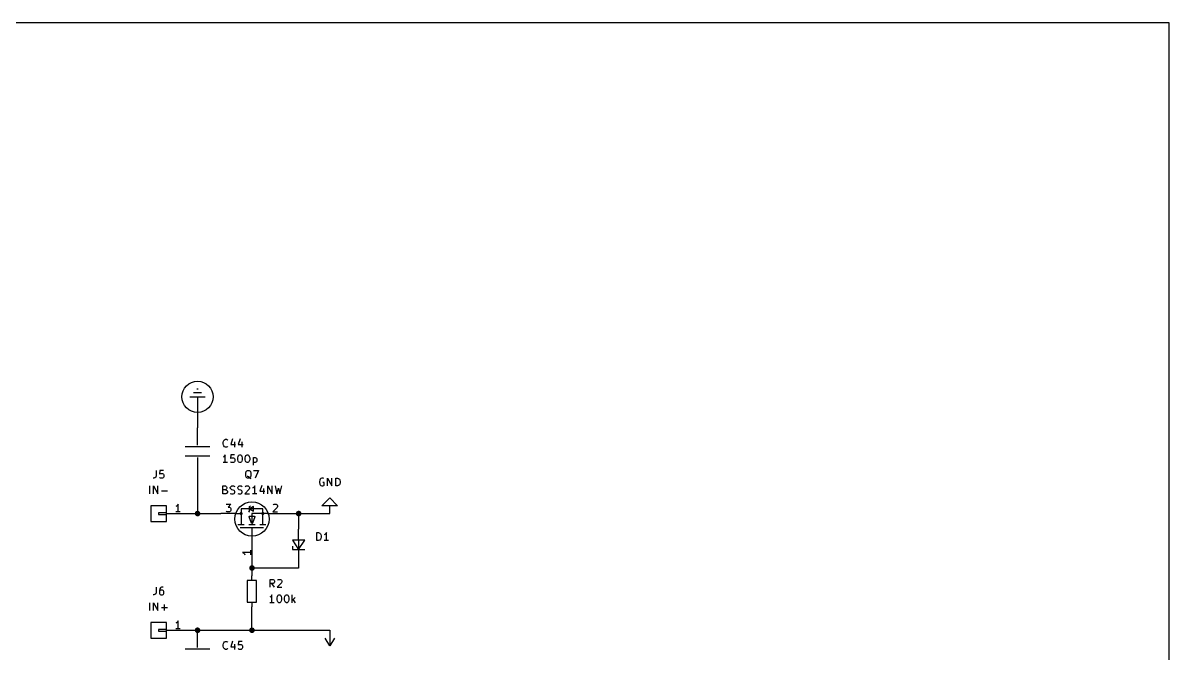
# Model space of a CAD drawing. Extents: x 0.3 to 11.5, y -8.2 to -0.2.
# Drawn here: x 4.13 to 11.5, y -4.25 to -0.2 of the extents above; entities that cross this region are included whole.
import ezdxf

# ---------------------------------------------------------------- set-up
doc = ezdxf.new("R2010")
doc.units = 0
doc.header["$MEASUREMENT"] = 0
doc.layers.add('BLACK', color=7, linetype='CONTINUOUS')

msp = doc.modelspace()

# ---------------------------------------------------------------- linework, layer by layer
at = {"layer": 'BLACK', "linetype": 'CONTINUOUS'}
for p, q in [((11.4961, -0.19685), (0.787402, -0.19685)), ((11.4961, -8.07115), (11.4961, -0.19685)), ((5.275, -2.575), (5.225, -2.575)), ((5.255, -2.55), (5.245, -2.55)), ((5.2, -2.6), (5.3, -2.6)), ((5.25, -2.6), (5.25, -2.75)), ((5.25, -2.75), (5.25, -2.8)), ((5.25, -2.91), (5.25, -2.8)), ((5.25, -2.91), (5.25, -2.8)), ((5.42343, -2.87519), (5.43057, -2.8728)), ((5.42343, -2.87519), (5.43057, -2.8728)), ((5.43057, -2.8728), (5.43533, -2.8728)), ((5.43057, -2.8728), (5.43533, -2.8728)), ((5.43533, -2.8728), (5.44247, -2.87519)), ((5.43533, -2.8728), (5.44247, -2.87519)), ((5.4758, -2.87043), (5.4639, -2.90614)), ((5.4758, -2.87043), (5.4639, -2.90614)), ((5.52342, -2.87043), (5.51152, -2.90614)), ((5.52342, -2.87043), (5.51152, -2.90614)), ((5.17, -2.92), (5.33, -2.92)), ((5.4139, -2.89423), (5.41628, -2.88471)), ((5.4139, -2.89423), (5.41628, -2.88471)), ((5.4139, -2.90137), (5.4139, -2.89423)), ((5.4139, -2.90137), (5.4139, -2.89423)), ((5.41628, -2.9109), (5.4139, -2.90137)), ((5.41628, -2.9109), (5.4139, -2.90137)), ((5.41628, -2.88471), (5.41866, -2.87995)), ((5.41628, -2.88471), (5.41866, -2.87995)), ((5.41866, -2.91566), (5.41628, -2.9109)), ((5.41866, -2.91566), (5.41628, -2.9109)), ((5.41866, -2.87995), (5.42343, -2.87519)), ((5.41866, -2.87995), (5.42343, -2.87519)), ((5.42343, -2.92043), (5.41866, -2.91566)), ((5.42343, -2.92043), (5.41866, -2.91566)), ((5.43057, -2.9228), (5.42343, -2.92043)), ((5.43057, -2.9228), (5.42343, -2.92043)), ((5.43533, -2.9228), (5.43057, -2.9228)), ((5.43533, -2.9228), (5.43057, -2.9228)), ((5.44247, -2.92043), (5.43533, -2.9228)), ((5.44247, -2.92043), (5.43533, -2.9228)), ((5.44247, -2.87519), (5.44485, -2.87757)), ((5.44247, -2.87519), (5.44485, -2.87757)), ((5.44485, -2.91804), (5.44247, -2.92043)), ((5.44485, -2.91804), (5.44247, -2.92043)), ((5.4639, -2.90614), (5.49485, -2.90614)), ((5.4639, -2.90614), (5.49485, -2.90614)), ((5.48771, -2.88947), (5.48771, -2.9228)), ((5.48771, -2.88947), (5.48771, -2.9228)), ((5.51152, -2.90614), (5.54247, -2.90614)), ((5.51152, -2.90614), (5.54247, -2.90614)), ((5.53533, -2.88947), (5.53533, -2.9228)), ((5.53533, -2.88947), (5.53533, -2.9228)), ((5.17, -2.98), (5.33, -2.98)), ((5.25, -2.99), (5.25, -3.1)), ((5.25, -2.99), (5.25, -3.1)), ((5.41866, -2.98471), (5.4139, -2.98709)), ((5.41866, -2.98471), (5.4139, -2.98709)), ((5.42343, -2.97995), (5.41866, -2.98471)), ((5.42343, -2.97995), (5.41866, -2.98471)), ((5.42819, -2.9728), (5.42343, -2.97995)), ((5.42819, -2.9728), (5.42343, -2.97995)), ((5.42819, -3.0228), (5.42819, -2.9728)), ((5.42819, -3.0228), (5.42819, -2.9728)), ((5.4639, -2.9728), (5.46152, -2.99661)), ((5.4639, -2.9728), (5.46152, -2.99661)), ((5.46152, -2.99661), (5.4639, -2.99423)), ((5.46152, -2.99661), (5.4639, -2.99423)), ((5.4639, -3.02043), (5.46152, -3.01804)), ((5.4639, -3.02043), (5.46152, -3.01804)), ((5.48771, -2.9728), (5.4639, -2.9728)), ((5.48771, -2.9728), (5.4639, -2.9728)), ((5.4639, -2.99423), (5.46866, -2.99185)), ((5.4639, -2.99423), (5.46866, -2.99185)), ((5.46866, -3.0228), (5.4639, -3.02043)), ((5.46866, -3.0228), (5.4639, -3.02043)), ((5.46866, -2.99185), (5.48057, -2.99185)), ((5.46866, -2.99185), (5.48057, -2.99185)), ((5.48057, -2.99185), (5.48533, -2.99423)), ((5.48057, -2.99185), (5.48533, -2.99423)), ((5.48533, -3.02043), (5.48057, -3.0228)), ((5.48533, -3.02043), (5.48057, -3.0228)), ((5.48533, -2.99423), (5.48771, -2.99661)), ((5.48533, -2.99423), (5.48771, -2.99661)), ((5.48771, -3.01804), (5.48533, -3.02043)), ((5.48771, -3.01804), (5.48533, -3.02043)), ((5.48771, -2.99661), (5.49009, -3.00137)), ((5.48771, -2.99661), (5.49009, -3.00137)), ((5.49009, -3.01328), (5.48771, -3.01804)), ((5.49009, -3.01328), (5.48771, -3.01804)), ((5.49009, -3.00137), (5.49009, -3.01328)), ((5.49009, -3.00137), (5.49009, -3.01328)), ((5.50914, -2.99185), (5.51152, -2.98233)), ((5.50914, -2.99185), (5.51152, -2.98233)), ((5.50914, -3.00376), (5.50914, -2.99185)), ((5.50914, -3.00376), (5.50914, -2.99185)), ((5.51152, -3.01328), (5.50914, -3.00376)), ((5.51152, -3.01328), (5.50914, -3.00376)), ((5.51152, -2.98233), (5.5139, -2.97757)), ((5.51152, -2.98233), (5.5139, -2.97757)), ((5.5139, -3.01804), (5.51152, -3.01328)), ((5.5139, -3.01804), (5.51152, -3.01328)), ((5.5139, -2.97757), (5.51628, -2.97519)), ((5.5139, -2.97757), (5.51628, -2.97519)), ((5.51628, -3.02043), (5.5139, -3.01804)), ((5.51628, -3.02043), (5.5139, -3.01804)), ((5.51628, -2.97519), (5.52104, -2.9728)), ((5.51628, -2.97519), (5.52104, -2.9728)), ((5.52104, -3.0228), (5.51628, -3.02043)), ((5.52104, -3.0228), (5.51628, -3.02043)), ((5.52104, -2.9728), (5.5258, -2.9728)), ((5.52104, -2.9728), (5.5258, -2.9728)), ((5.5258, -2.9728), (5.53056, -2.97519)), ((5.5258, -2.9728), (5.53056, -2.97519)), ((5.53056, -3.02043), (5.5258, -3.0228)), ((5.53056, -3.02043), (5.5258, -3.0228)), ((5.53056, -2.97519), (5.53294, -2.97757)), ((5.53056, -2.97519), (5.53294, -2.97757)), ((5.53294, -3.01804), (5.53056, -3.02043)), ((5.53294, -3.01804), (5.53056, -3.02043)), ((5.53294, -2.97757), (5.53533, -2.98233)), ((5.53294, -2.97757), (5.53533, -2.98233)), ((5.53533, -3.01328), (5.53294, -3.01804)), ((5.53533, -3.01328), (5.53294, -3.01804)), ((5.53533, -2.98233), (5.53771, -2.99185)), ((5.53533, -2.98233), (5.53771, -2.99185)), ((5.53771, -3.00376), (5.53533, -3.01328)), ((5.53771, -3.00376), (5.53533, -3.01328)), ((5.53771, -2.99185), (5.53771, -3.00376)), ((5.53771, -2.99185), (5.53771, -3.00376)), ((5.55676, -2.99185), (5.55913, -2.98233)), ((5.55676, -2.99185), (5.55913, -2.98233)), ((5.55676, -3.00376), (5.55676, -2.99185)), ((5.55676, -3.00376), (5.55676, -2.99185)), ((5.55913, -3.01328), (5.55676, -3.00376)), ((5.55913, -3.01328), (5.55676, -3.00376)), ((5.55913, -2.98233), (5.56152, -2.97757)), ((5.55913, -2.98233), (5.56152, -2.97757)), ((5.56152, -3.01804), (5.55913, -3.01328)), ((5.56152, -3.01804), (5.55913, -3.01328)), ((5.56152, -2.97757), (5.5639, -2.97519)), ((5.56152, -2.97757), (5.5639, -2.97519)), ((5.5639, -3.02043), (5.56152, -3.01804)), ((5.5639, -3.02043), (5.56152, -3.01804)), ((5.5639, -2.97519), (5.56866, -2.9728)), ((5.5639, -2.97519), (5.56866, -2.9728)), ((5.56866, -3.0228), (5.5639, -3.02043)), ((5.56866, -3.0228), (5.5639, -3.02043)), ((5.56866, -2.9728), (5.57342, -2.9728)), ((5.56866, -2.9728), (5.57342, -2.9728)), ((5.57342, -2.9728), (5.57818, -2.97519)), ((5.57342, -2.9728), (5.57818, -2.97519)), ((5.57818, -3.02043), (5.57342, -3.0228)), ((5.57818, -3.02043), (5.57342, -3.0228)), ((5.57818, -2.97519), (5.58056, -2.97757)), ((5.57818, -2.97519), (5.58056, -2.97757)), ((5.58056, -3.01804), (5.57818, -3.02043)), ((5.58056, -3.01804), (5.57818, -3.02043)), ((5.58056, -2.97757), (5.58294, -2.98233)), ((5.58056, -2.97757), (5.58294, -2.98233)), ((5.58294, -3.01328), (5.58056, -3.01804)), ((5.58294, -3.01328), (5.58056, -3.01804)), ((5.58294, -2.98233), (5.58533, -2.99185)), ((5.58294, -2.98233), (5.58533, -2.99185)), ((5.58533, -3.00376), (5.58294, -3.01328)), ((5.58533, -3.00376), (5.58294, -3.01328)), ((5.58533, -2.99185), (5.58533, -3.00376)), ((5.58533, -2.99185), (5.58533, -3.00376)), ((5.60675, -2.98947), (5.60675, -3.03947)), ((5.60675, -2.99185), (5.61152, -2.98947)), ((5.60675, -2.98947), (5.60675, -3.03947)), ((5.60675, -2.99185), (5.61152, -2.98947)), ((5.61152, -3.0228), (5.60675, -3.02043)), ((5.61152, -3.0228), (5.60675, -3.02043)), ((5.61152, -2.98947), (5.62104, -2.98947)), ((5.61152, -2.98947), (5.62104, -2.98947)), ((5.62104, -2.98947), (5.6258, -2.99185)), ((5.62104, -2.98947), (5.6258, -2.99185)), ((5.6258, -3.02043), (5.62104, -3.0228)), ((5.6258, -3.02043), (5.62104, -3.0228)), ((5.6258, -2.99185), (5.62818, -2.99423)), ((5.6258, -2.99185), (5.62818, -2.99423)), ((5.62818, -3.01804), (5.6258, -3.02043)), ((5.62818, -3.01804), (5.6258, -3.02043)), ((5.62818, -2.99423), (5.63056, -2.999)), ((5.62818, -2.99423), (5.63056, -2.999)), ((5.63056, -3.01328), (5.62818, -3.01804)), ((5.63056, -3.01328), (5.62818, -3.01804)), ((5.63056, -2.999), (5.63056, -3.01328)), ((5.63056, -2.999), (5.63056, -3.01328)), ((4.98333, -3.0728), (4.98333, -3.10852)), ((4.98333, -3.0728), (4.98333, -3.10852)), ((5.00714, -3.0728), (5.00476, -3.09661)), ((5.00714, -3.0728), (5.00476, -3.09661)), ((5.00476, -3.09661), (5.00714, -3.09423)), ((5.00476, -3.09661), (5.00714, -3.09423)), ((5.03095, -3.0728), (5.00714, -3.0728)), ((5.03095, -3.0728), (5.00714, -3.0728)), ((5.00714, -3.09423), (5.0119, -3.09185)), ((5.00714, -3.09423), (5.0119, -3.09185)), ((5.0119, -3.09185), (5.02381, -3.09185)), ((5.0119, -3.09185), (5.02381, -3.09185)), ((5.02381, -3.09185), (5.02857, -3.09423)), ((5.02381, -3.09185), (5.02857, -3.09423)), ((5.02857, -3.09423), (5.03095, -3.09661)), ((5.02857, -3.09423), (5.03095, -3.09661)), ((5.44247, -3.0228), (5.4139, -3.0228)), ((5.44247, -3.0228), (5.4139, -3.0228)), ((5.48057, -3.0228), (5.46866, -3.0228)), ((5.48057, -3.0228), (5.46866, -3.0228)), ((5.5258, -3.0228), (5.52104, -3.0228)), ((5.5258, -3.0228), (5.52104, -3.0228)), ((5.55952, -3.08947), (5.5619, -3.07995)), ((5.55952, -3.08947), (5.5619, -3.07995)), ((5.55952, -3.10614), (5.55952, -3.08947)), ((5.55952, -3.10614), (5.55952, -3.08947)), ((5.5619, -3.07995), (5.56667, -3.07519)), ((5.5619, -3.07995), (5.56667, -3.07519)), ((5.56667, -3.07519), (5.57143, -3.0728)), ((5.56667, -3.07519), (5.57143, -3.0728)), ((5.57342, -3.0228), (5.56866, -3.0228)), ((5.57342, -3.0228), (5.56866, -3.0228)), ((5.57143, -3.0728), (5.58095, -3.0728)), ((5.57143, -3.0728), (5.58095, -3.0728)), ((5.58095, -3.0728), (5.58571, -3.07519)), ((5.58095, -3.0728), (5.58571, -3.07519)), ((5.58571, -3.07519), (5.59047, -3.07995)), ((5.58571, -3.07519), (5.59047, -3.07995)), ((5.59047, -3.07995), (5.59285, -3.08947)), ((5.59047, -3.07995), (5.59285, -3.08947)), ((5.59285, -3.08947), (5.59285, -3.10614)), ((5.59285, -3.08947), (5.59285, -3.10614)), ((5.60952, -3.0728), (5.64285, -3.0728)), ((5.60952, -3.0728), (5.64285, -3.0728)), ((5.62104, -3.0228), (5.61152, -3.0228)), ((5.62104, -3.0228), (5.61152, -3.0228)), ((5.64285, -3.0728), (5.62143, -3.1228)), ((5.64285, -3.0728), (5.62143, -3.1228)), ((4.96904, -3.1228), (4.96428, -3.1228)), ((4.96904, -3.1228), (4.96428, -3.1228)), ((4.97619, -3.12043), (4.96904, -3.1228)), ((4.97619, -3.12043), (4.96904, -3.1228)), ((4.98095, -3.11566), (4.97619, -3.12043)), ((4.98095, -3.11566), (4.97619, -3.12043)), ((4.98333, -3.10852), (4.98095, -3.11566)), ((4.98333, -3.10852), (4.98095, -3.11566)), ((5.00714, -3.12043), (5.00476, -3.11804)), ((5.00714, -3.12043), (5.00476, -3.11804)), ((5.0119, -3.1228), (5.00714, -3.12043)), ((5.0119, -3.1228), (5.00714, -3.12043)), ((5.02381, -3.1228), (5.0119, -3.1228)), ((5.02381, -3.1228), (5.0119, -3.1228)), ((5.02857, -3.12043), (5.02381, -3.1228)), ((5.02857, -3.12043), (5.02381, -3.1228)), ((5.03095, -3.11804), (5.02857, -3.12043)), ((5.03095, -3.11804), (5.02857, -3.12043)), ((5.03095, -3.09661), (5.03333, -3.10137)), ((5.03095, -3.09661), (5.03333, -3.10137)), ((5.03333, -3.11328), (5.03095, -3.11804)), ((5.03333, -3.11328), (5.03095, -3.11804)), ((5.03333, -3.10137), (5.03333, -3.11328)), ((5.03333, -3.10137), (5.03333, -3.11328)), ((5.25, -3.1), (5.25, -3.35)), ((5.5619, -3.11566), (5.55952, -3.10614)), ((5.5619, -3.11566), (5.55952, -3.10614)), ((5.56667, -3.12043), (5.5619, -3.11566)), ((5.56667, -3.12043), (5.5619, -3.11566)), ((5.57143, -3.1228), (5.56667, -3.12043)), ((5.57143, -3.1228), (5.56667, -3.12043)), ((5.57381, -3.1109), (5.56905, -3.1109)), ((5.57381, -3.1109), (5.56905, -3.1109)), ((5.58095, -3.1228), (5.57143, -3.1228)), ((5.58095, -3.1228), (5.57143, -3.1228)), ((5.57857, -3.11328), (5.57381, -3.1109)), ((5.57857, -3.11328), (5.57381, -3.1109)), ((5.58571, -3.12043), (5.57857, -3.11328)), ((5.58571, -3.12043), (5.57857, -3.11328)), ((5.58571, -3.12043), (5.58095, -3.1228)), ((5.58571, -3.12043), (5.58095, -3.1228)), ((5.59047, -3.11566), (5.58571, -3.12043)), ((5.59047, -3.11566), (5.58571, -3.12043)), ((5.59047, -3.12519), (5.58571, -3.12043)), ((5.59047, -3.12519), (5.58571, -3.12043)), ((5.59285, -3.10614), (5.59047, -3.11566)), ((5.59285, -3.10614), (5.59047, -3.11566)), ((5.59524, -3.12757), (5.59047, -3.12519)), ((5.59524, -3.12757), (5.59047, -3.12519)), ((6.03571, -3.13471), (6.03333, -3.14423)), ((6.03333, -3.14423), (6.03333, -3.15137)), ((6.03333, -3.15137), (6.03571, -3.1609)), ((6.03809, -3.12995), (6.03571, -3.13471)), ((6.03571, -3.1609), (6.03809, -3.16566)), ((6.04285, -3.12519), (6.03809, -3.12995)), ((6.03809, -3.16566), (6.04285, -3.17043)), ((6.05, -3.1228), (6.04285, -3.12519)), ((6.05714, -3.1228), (6.05, -3.1228)), ((6.06428, -3.15137), (6.05476, -3.15137)), ((6.0619, -3.12519), (6.05714, -3.1228)), ((6.0619, -3.17043), (6.06428, -3.16804)), ((6.06428, -3.16804), (6.06428, -3.15137)), ((6.08571, -3.1728), (6.08571, -3.1228)), ((6.08571, -3.1228), (6.11428, -3.1728)), ((6.11428, -3.1728), (6.11428, -3.1228)), ((6.13809, -3.1728), (6.13809, -3.1228)), ((6.13809, -3.1228), (6.15, -3.1228)), ((6.15, -3.1228), (6.15714, -3.12519)), ((6.15714, -3.12519), (6.1619, -3.12995)), ((6.1619, -3.16566), (6.15714, -3.17043)), ((6.1619, -3.12995), (6.16428, -3.13471)), ((6.16428, -3.1609), (6.1619, -3.16566)), ((6.16428, -3.13471), (6.16666, -3.14423)), ((6.16666, -3.15137), (6.16428, -3.1609)), ((6.16666, -3.14423), (6.16666, -3.15137)), ((4.94285, -3.2228), (4.94285, -3.1728)), ((4.94285, -3.2228), (4.94285, -3.1728)), ((4.96666, -3.2228), (4.96666, -3.1728)), ((4.96666, -3.1728), (4.99523, -3.2228)), ((4.96666, -3.2228), (4.96666, -3.1728)), ((4.96666, -3.1728), (4.99523, -3.2228)), ((4.99523, -3.2228), (4.99523, -3.1728)), ((4.99523, -3.2228), (4.99523, -3.1728)), ((5.01904, -3.20376), (5.05714, -3.20376)), ((5.01904, -3.20376), (5.05714, -3.20376)), ((5.41309, -3.2228), (5.41309, -3.1728)), ((5.41309, -3.1728), (5.42976, -3.1728)), ((5.41309, -3.2228), (5.41309, -3.1728)), ((5.41309, -3.1728), (5.42976, -3.1728)), ((5.42976, -3.19661), (5.41309, -3.19661)), ((5.42976, -3.19661), (5.41309, -3.19661)), ((5.43214, -3.2228), (5.41309, -3.2228)), ((5.43214, -3.2228), (5.41309, -3.2228)), ((5.42976, -3.1728), (5.43452, -3.17519)), ((5.42976, -3.1728), (5.43452, -3.17519)), ((5.43452, -3.19423), (5.42976, -3.19661)), ((5.43452, -3.19423), (5.42976, -3.19661)), ((5.42976, -3.19661), (5.43691, -3.199)), ((5.42976, -3.19661), (5.43691, -3.199)), ((5.43691, -3.22043), (5.43214, -3.2228)), ((5.43691, -3.22043), (5.43214, -3.2228)), ((5.43452, -3.17519), (5.43691, -3.17757)), ((5.43452, -3.17519), (5.43691, -3.17757)), ((5.43691, -3.19185), (5.43452, -3.19423)), ((5.43691, -3.19185), (5.43452, -3.19423)), ((5.43691, -3.17757), (5.43929, -3.18233)), ((5.43691, -3.17757), (5.43929, -3.18233)), ((5.43929, -3.18709), (5.43691, -3.19185)), ((5.43929, -3.18709), (5.43691, -3.19185)), ((5.43691, -3.199), (5.43929, -3.20137)), ((5.43691, -3.199), (5.43929, -3.20137)), ((5.43929, -3.21804), (5.43691, -3.22043)), ((5.43929, -3.21804), (5.43691, -3.22043)), ((5.43929, -3.18233), (5.43929, -3.18709)), ((5.43929, -3.18233), (5.43929, -3.18709)), ((5.43929, -3.20137), (5.44167, -3.20614)), ((5.43929, -3.20137), (5.44167, -3.20614)), ((5.44167, -3.21328), (5.43929, -3.21804)), ((5.44167, -3.21328), (5.43929, -3.21804)), ((5.44167, -3.20614), (5.44167, -3.21328)), ((5.44167, -3.20614), (5.44167, -3.21328)), ((5.46072, -3.18233), (5.46309, -3.17757)), ((5.46072, -3.18233), (5.46309, -3.17757)), ((5.46072, -3.18709), (5.46072, -3.18233)), ((5.46072, -3.18709), (5.46072, -3.18233)), ((5.46309, -3.19185), (5.46072, -3.18709)), ((5.46309, -3.19185), (5.46072, -3.18709)), ((5.46072, -3.22043), (5.46786, -3.2228)), ((5.46072, -3.22043), (5.46786, -3.2228)), ((5.46309, -3.17757), (5.46548, -3.17519)), ((5.46309, -3.17757), (5.46548, -3.17519)), ((5.46548, -3.19423), (5.46309, -3.19185)), ((5.46548, -3.19423), (5.46309, -3.19185)), ((5.46548, -3.17519), (5.47024, -3.1728)), ((5.46548, -3.17519), (5.47024, -3.1728)), ((5.47024, -3.19661), (5.46548, -3.19423)), ((5.47024, -3.19661), (5.46548, -3.19423)), ((5.46786, -3.2228), (5.47976, -3.2228)), ((5.46786, -3.2228), (5.47976, -3.2228)), ((5.47024, -3.1728), (5.48214, -3.1728)), ((5.47024, -3.1728), (5.48214, -3.1728)), ((5.47976, -3.199), (5.47024, -3.19661)), ((5.47976, -3.199), (5.47024, -3.19661)), ((5.48452, -3.20137), (5.47976, -3.199)), ((5.48452, -3.20137), (5.47976, -3.199)), ((5.47976, -3.2228), (5.48452, -3.22043)), ((5.47976, -3.2228), (5.48452, -3.22043)), ((5.48214, -3.1728), (5.48929, -3.17519)), ((5.48214, -3.1728), (5.48929, -3.17519)), ((5.48691, -3.20376), (5.48452, -3.20137)), ((5.48691, -3.20376), (5.48452, -3.20137)), ((5.48452, -3.22043), (5.48691, -3.21804)), ((5.48452, -3.22043), (5.48691, -3.21804)), ((5.48929, -3.20852), (5.48691, -3.20376)), ((5.48929, -3.20852), (5.48691, -3.20376)), ((5.48691, -3.21804), (5.48929, -3.21328)), ((5.48691, -3.21804), (5.48929, -3.21328)), ((5.48929, -3.21328), (5.48929, -3.20852)), ((5.48929, -3.21328), (5.48929, -3.20852)), ((5.50833, -3.18233), (5.51071, -3.17757)), ((5.50833, -3.18233), (5.51071, -3.17757)), ((5.50833, -3.18709), (5.50833, -3.18233)), ((5.50833, -3.18709), (5.50833, -3.18233)), ((5.51071, -3.19185), (5.50833, -3.18709)), ((5.51071, -3.19185), (5.50833, -3.18709)), ((5.50833, -3.22043), (5.51548, -3.2228)), ((5.50833, -3.22043), (5.51548, -3.2228)), ((5.51071, -3.17757), (5.51309, -3.17519)), ((5.51071, -3.17757), (5.51309, -3.17519)), ((5.51309, -3.19423), (5.51071, -3.19185)), ((5.51309, -3.19423), (5.51071, -3.19185)), ((5.51309, -3.17519), (5.51786, -3.1728)), ((5.51309, -3.17519), (5.51786, -3.1728)), ((5.51786, -3.19661), (5.51309, -3.19423)), ((5.51786, -3.19661), (5.51309, -3.19423)), ((5.51548, -3.2228), (5.52738, -3.2228)), ((5.51548, -3.2228), (5.52738, -3.2228)), ((5.51786, -3.1728), (5.52976, -3.1728)), ((5.51786, -3.1728), (5.52976, -3.1728)), ((5.52738, -3.199), (5.51786, -3.19661)), ((5.52738, -3.199), (5.51786, -3.19661)), ((5.53214, -3.20137), (5.52738, -3.199)), ((5.53214, -3.20137), (5.52738, -3.199)), ((5.52738, -3.2228), (5.53214, -3.22043)), ((5.52738, -3.2228), (5.53214, -3.22043)), ((5.52976, -3.1728), (5.53691, -3.17519)), ((5.52976, -3.1728), (5.53691, -3.17519)), ((5.53452, -3.20376), (5.53214, -3.20137)), ((5.53452, -3.20376), (5.53214, -3.20137)), ((5.53214, -3.22043), (5.53452, -3.21804)), ((5.53214, -3.22043), (5.53452, -3.21804)), ((5.53691, -3.20852), (5.53452, -3.20376)), ((5.53691, -3.20852), (5.53452, -3.20376)), ((5.53452, -3.21804), (5.53691, -3.21328)), ((5.53452, -3.21804), (5.53691, -3.21328)), ((5.53691, -3.21328), (5.53691, -3.20852)), ((5.53691, -3.21328), (5.53691, -3.20852)), ((5.58214, -3.19423), (5.55357, -3.2228)), ((5.58214, -3.19423), (5.55357, -3.2228)), ((5.55357, -3.2228), (5.58452, -3.2228)), ((5.55357, -3.2228), (5.58452, -3.2228)), ((5.55595, -3.17757), (5.55833, -3.17519)), ((5.55595, -3.17757), (5.55833, -3.17519)), ((5.55833, -3.17519), (5.56309, -3.1728)), ((5.55833, -3.17519), (5.56309, -3.1728)), ((5.56309, -3.1728), (5.575, -3.1728)), ((5.56309, -3.1728), (5.575, -3.1728)), ((5.575, -3.1728), (5.57976, -3.17519)), ((5.575, -3.1728), (5.57976, -3.17519)), ((5.57976, -3.17519), (5.58214, -3.17757)), ((5.57976, -3.17519), (5.58214, -3.17757)), ((5.58214, -3.17757), (5.58452, -3.18233)), ((5.58214, -3.17757), (5.58452, -3.18233)), ((5.58452, -3.18709), (5.58214, -3.19423)), ((5.58452, -3.18709), (5.58214, -3.19423)), ((5.58452, -3.18233), (5.58452, -3.18709)), ((5.58452, -3.18233), (5.58452, -3.18709)), ((5.60833, -3.18471), (5.60357, -3.18709)), ((5.60833, -3.18471), (5.60357, -3.18709)), ((5.63214, -3.2228), (5.60357, -3.2228)), ((5.63214, -3.2228), (5.60357, -3.2228)), ((5.61309, -3.17995), (5.60833, -3.18471)), ((5.61309, -3.17995), (5.60833, -3.18471)), ((5.61785, -3.1728), (5.61309, -3.17995)), ((5.61785, -3.1728), (5.61309, -3.17995)), ((5.61785, -3.2228), (5.61785, -3.1728)), ((5.61785, -3.2228), (5.61785, -3.1728)), ((5.66309, -3.17043), (5.65119, -3.20614)), ((5.66309, -3.17043), (5.65119, -3.20614)), ((5.65119, -3.20614), (5.68214, -3.20614)), ((5.65119, -3.20614), (5.68214, -3.20614)), ((5.675, -3.18947), (5.675, -3.2228)), ((5.675, -3.18947), (5.675, -3.2228)), ((5.70119, -3.2228), (5.70119, -3.1728)), ((5.70119, -3.1728), (5.72976, -3.2228)), ((5.70119, -3.2228), (5.70119, -3.1728)), ((5.70119, -3.1728), (5.72976, -3.2228)), ((5.72976, -3.2228), (5.72976, -3.1728)), ((5.72976, -3.2228), (5.72976, -3.1728)), ((5.74881, -3.1728), (5.76071, -3.2228)), ((5.74881, -3.1728), (5.76071, -3.2228)), ((5.76071, -3.2228), (5.77024, -3.18709)), ((5.76071, -3.2228), (5.77024, -3.18709)), ((5.77024, -3.18709), (5.77976, -3.2228)), ((5.77024, -3.18709), (5.77976, -3.2228)), ((5.77976, -3.2228), (5.79167, -3.1728)), ((5.77976, -3.2228), (5.79167, -3.1728)), ((6.04285, -3.17043), (6.05, -3.1728)), ((6.05, -3.1728), (6.05476, -3.1728)), ((6.05476, -3.1728), (6.0619, -3.17043)), ((6.15, -3.1728), (6.13809, -3.1728)), ((6.15714, -3.17043), (6.15, -3.1728)), ((5.05, -3.3), (4.95, -3.3)), ((4.95, -3.3), (4.95, -3.4)), ((5.05, -3.4), (5.05, -3.3)), ((5.11548, -3.30178), (5.11072, -3.30417)), ((5.11548, -3.30178), (5.11072, -3.30417)), ((5.12024, -3.29702), (5.11548, -3.30178)), ((5.12024, -3.29702), (5.11548, -3.30178)), ((5.125, -3.28988), (5.12024, -3.29702)), ((5.125, -3.28988), (5.12024, -3.29702)), ((5.125, -3.33988), (5.125, -3.28988)), ((5.125, -3.33988), (5.125, -3.28988)), ((5.43333, -3.28988), (5.46429, -3.28988)), ((5.43333, -3.28988), (5.46429, -3.28988)), ((5.46429, -3.28988), (5.44762, -3.30893)), ((5.46429, -3.28988), (5.44762, -3.30893)), ((5.44762, -3.30893), (5.45476, -3.30893)), ((5.44762, -3.30893), (5.45476, -3.30893)), ((5.45476, -3.30893), (5.45952, -3.31131)), ((5.45476, -3.30893), (5.45952, -3.31131)), ((5.45952, -3.31131), (5.46191, -3.31369)), ((5.45952, -3.31131), (5.46191, -3.31369)), ((5.46191, -3.31369), (5.46429, -3.31845)), ((5.46191, -3.31369), (5.46429, -3.31845)), ((5.585, -3.305), (5.59, -3.3)), ((5.585, -3.335), (5.585, -3.305)), ((5.61, -3.305), (5.585, -3.32)), ((5.61, -3.335), (5.61, -3.305)), ((5.76191, -3.31131), (5.73333, -3.33988)), ((5.76191, -3.31131), (5.73333, -3.33988)), ((5.73572, -3.29464), (5.73809, -3.29226)), ((5.73572, -3.29464), (5.73809, -3.29226)), ((5.73809, -3.29226), (5.74286, -3.28988)), ((5.73809, -3.29226), (5.74286, -3.28988)), ((5.74286, -3.28988), (5.75476, -3.28988)), ((5.74286, -3.28988), (5.75476, -3.28988)), ((5.75476, -3.28988), (5.75952, -3.29226)), ((5.75476, -3.28988), (5.75952, -3.29226)), ((5.75952, -3.29226), (5.76191, -3.29464)), ((5.75952, -3.29226), (5.76191, -3.29464)), ((5.76191, -3.29464), (5.76429, -3.2994)), ((5.76191, -3.29464), (5.76429, -3.2994)), ((5.76429, -3.30417), (5.76191, -3.31131)), ((5.76429, -3.30417), (5.76191, -3.31131)), ((5.76429, -3.2994), (5.76429, -3.30417)), ((5.76429, -3.2994), (5.76429, -3.30417)), ((6.05, -3.3), (6.1, -3.25)), ((6.1, -3.3), (6.05, -3.3)), ((6.1, -3.25), (6.15, -3.3)), ((6.1, -3.35), (6.1, -3.3)), ((6.15, -3.3), (6.1, -3.3)), ((5.05, -3.345), (5, -3.345)), ((5, -3.345), (5, -3.355)), ((5, -3.355), (5.05, -3.355)), ((5.05, -3.355), (5.05, -3.345)), ((5.05, -3.35), (5.2, -3.35)), ((5.05, -3.35), (5.2, -3.35)), ((5.13929, -3.33988), (5.11072, -3.33988)), ((5.13929, -3.33988), (5.11072, -3.33988)), ((5.2, -3.35), (5.25, -3.35)), ((5.25, -3.35), (5.4, -3.35)), ((5.5, -3.35), (5.4, -3.35)), ((5.5, -3.35), (5.4, -3.35)), ((5.43572, -3.3375), (5.43333, -3.33512)), ((5.43572, -3.3375), (5.43333, -3.33512)), ((5.44048, -3.33988), (5.43572, -3.3375)), ((5.44048, -3.33988), (5.43572, -3.3375)), ((5.45476, -3.33988), (5.44048, -3.33988)), ((5.45476, -3.33988), (5.44048, -3.33988)), ((5.45952, -3.3375), (5.45476, -3.33988)), ((5.45952, -3.3375), (5.45476, -3.33988)), ((5.46191, -3.33512), (5.45952, -3.3375)), ((5.46191, -3.33512), (5.45952, -3.3375)), ((5.46429, -3.33035), (5.46191, -3.33512)), ((5.46429, -3.33035), (5.46191, -3.33512)), ((5.46429, -3.31845), (5.46429, -3.33035)), ((5.46429, -3.31845), (5.46429, -3.33035)), ((5.5, -3.35), (5.53, -3.35)), ((5.67, -3.32), (5.53, -3.32)), ((5.53, -3.32), (5.53, -3.42)), ((5.58, -3.34), (5.585, -3.335)), ((5.582, -3.37003), (5.58209, -3.36976)), ((5.58219, -3.37106), (5.582, -3.37003)), ((5.58205, -3.36948), (5.58243, -3.36881)), ((5.58209, -3.36976), (5.58205, -3.36948)), ((5.59717, -3.41099), (5.58219, -3.37106)), ((5.58243, -3.36881), (5.58269, -3.36809)), ((5.58269, -3.36809), (5.58293, -3.36795)), ((5.58293, -3.36795), (5.58307, -3.3677)), ((5.58307, -3.3677), (5.5838, -3.36744)), ((5.5838, -3.36744), (5.58445, -3.36705)), ((5.58445, -3.36705), (5.58473, -3.36709)), ((5.58473, -3.36709), (5.585, -3.367)), ((5.585, -3.32), (5.61, -3.335)), ((5.585, -3.367), (5.615, -3.367)), ((5.7, -3.35), (5.6, -3.35)), ((5.6, -3.35), (5.6, -3.42)), ((5.61781, -3.37105), (5.60281, -3.41106)), ((5.615, -3.367), (5.61603, -3.36718)), ((5.61603, -3.36718), (5.61624, -3.36736)), ((5.61624, -3.36736), (5.61652, -3.36742)), ((5.61652, -3.36742), (5.61701, -3.368)), ((5.61701, -3.368), (5.6176, -3.3685)), ((5.6176, -3.3685), (5.61765, -3.36878)), ((5.61765, -3.36878), (5.61783, -3.369)), ((5.61795, -3.37052), (5.61781, -3.37076)), ((5.61781, -3.37076), (5.61781, -3.37105)), ((5.61783, -3.369), (5.61782, -3.36978)), ((5.61782, -3.36978), (5.61795, -3.37052)), ((5.67, -3.42), (5.67, -3.32)), ((5.7, -3.35), (5.8, -3.35)), ((5.7, -3.35), (5.8, -3.35)), ((5.73333, -3.33988), (5.76429, -3.33988)), ((5.73333, -3.33988), (5.76429, -3.33988)), ((5.8, -3.35), (5.9, -3.35)), ((5.9, -3.35), (5.9, -3.45)), ((5.9, -3.35), (6.1, -3.35)), ((4.95, -3.4), (5.05, -3.4)), ((5.51, -3.42), (5.55, -3.42)), ((5.525, -3.44), (5.675, -3.44)), ((5.58, -3.42), (5.62, -3.42)), ((5.59717, -3.411), (5.59717, -3.41099)), ((5.59719, -3.41106), (5.59717, -3.411)), ((5.59717, -3.411), (5.59717, -3.411)), ((5.59787, -3.41185), (5.59719, -3.41106)), ((5.59848, -3.41258), (5.59787, -3.41185)), ((5.5985, -3.41259), (5.59848, -3.41258)), ((5.59852, -3.41261), (5.5985, -3.41259)), ((5.59953, -3.41278), (5.59852, -3.41261)), ((5.60049, -3.41296), (5.59953, -3.41278)), ((5.6, -3.44), (5.6, -3.55)), ((5.60052, -3.41294), (5.60049, -3.41296)), ((5.60055, -3.41295), (5.60052, -3.41294)), ((5.60137, -3.41246), (5.60055, -3.41295)), ((5.60228, -3.41195), (5.60137, -3.41246)), ((5.6023, -3.41191), (5.60228, -3.41195)), ((5.60232, -3.41191), (5.6023, -3.41191)), ((5.60233, -3.41185), (5.60232, -3.41191)), ((5.60281, -3.41106), (5.60233, -3.41185)), ((5.65, -3.42), (5.69, -3.42)), ((5.9, -3.52), (5.9, -3.45)), ((5.86, -3.52), (5.9, -3.58)), ((5.94, -3.52), (5.86, -3.52)), ((5.9, -3.52), (5.9, -3.58)), ((5.9, -3.58), (5.94, -3.52)), ((6.01628, -3.5228), (6.01628, -3.4728)), ((6.01628, -3.4728), (6.02819, -3.4728)), ((6.02819, -3.5228), (6.01628, -3.5228)), ((6.02819, -3.4728), (6.03533, -3.47519)), ((6.03533, -3.52043), (6.02819, -3.5228)), ((6.03533, -3.47519), (6.04009, -3.47995)), ((6.04009, -3.51566), (6.03533, -3.52043)), ((6.04009, -3.47995), (6.04247, -3.48471)), ((6.04247, -3.5109), (6.04009, -3.51566)), ((6.04247, -3.48471), (6.04485, -3.49423)), ((6.04485, -3.50137), (6.04247, -3.5109)), ((6.04485, -3.49423), (6.04485, -3.50137)), ((6.06866, -3.48471), (6.0639, -3.48709)), ((6.09247, -3.5228), (6.0639, -3.5228)), ((6.07343, -3.47995), (6.06866, -3.48471)), ((6.07819, -3.4728), (6.07343, -3.47995)), ((6.07819, -3.5228), (6.07819, -3.4728)), ((5.58988, -3.6), (5.53988, -3.6)), ((5.53988, -3.6), (5.54702, -3.60476)), ((5.58988, -3.6), (5.53988, -3.6)), ((5.53988, -3.6), (5.54702, -3.60476)), ((5.54702, -3.60476), (5.55178, -3.60952)), ((5.54702, -3.60476), (5.55178, -3.60952)), ((5.55178, -3.60952), (5.55417, -3.61428)), ((5.55178, -3.60952), (5.55417, -3.61428)), ((5.58988, -3.58571), (5.58988, -3.61428)), ((5.58988, -3.58571), (5.58988, -3.61428)), ((5.6, -3.55), (5.6, -3.65)), ((5.6, -3.55), (5.6, -3.65)), ((5.86, -3.56), (5.86, -3.58)), ((5.86, -3.58), (5.94, -3.58)), ((5.9, -3.58), (5.9, -3.65)), ((5.6, -3.65), (5.6, -3.7)), ((5.9, -3.65), (5.9, -3.7)), ((5.6, -3.7), (5.6, -3.75)), ((5.9, -3.7), (5.6, -3.7)), ((5.6, -3.78), (5.6, -3.75)), ((4.98333, -3.8228), (4.98333, -3.85852)), ((4.98333, -3.8228), (4.98333, -3.85852)), ((5.0119, -3.82757), (5.00714, -3.83471)), ((5.0119, -3.82757), (5.00714, -3.83471)), ((5.01428, -3.82519), (5.0119, -3.82757)), ((5.01428, -3.82519), (5.0119, -3.82757)), ((5.01904, -3.8228), (5.01428, -3.82519)), ((5.01904, -3.8228), (5.01428, -3.82519)), ((5.02857, -3.8228), (5.01904, -3.8228)), ((5.02857, -3.8228), (5.01904, -3.8228)), ((5.57, -3.78), (5.57, -3.92)), ((5.63, -3.78), (5.57, -3.78)), ((5.63, -3.92), (5.63, -3.78)), ((5.71628, -3.8228), (5.71628, -3.7728)), ((5.71628, -3.7728), (5.73533, -3.7728)), ((5.73533, -3.799), (5.71628, -3.799)), ((5.74485, -3.8228), (5.72819, -3.799)), ((5.73533, -3.7728), (5.74009, -3.77519)), ((5.74009, -3.79661), (5.73533, -3.799)), ((5.74009, -3.77519), (5.74247, -3.77757)), ((5.74247, -3.79423), (5.74009, -3.79661)), ((5.74247, -3.77757), (5.74485, -3.78233)), ((5.74485, -3.78947), (5.74247, -3.79423)), ((5.74485, -3.78233), (5.74485, -3.78947)), ((5.79009, -3.79423), (5.76152, -3.8228)), ((5.76152, -3.8228), (5.79247, -3.8228)), ((5.7639, -3.77757), (5.76628, -3.77519)), ((5.76628, -3.77519), (5.77104, -3.7728)), ((5.77104, -3.7728), (5.78295, -3.7728)), ((5.78295, -3.7728), (5.78771, -3.77519)), ((5.78771, -3.77519), (5.79009, -3.77757)), ((5.79009, -3.77757), (5.79247, -3.78233)), ((5.79247, -3.78709), (5.79009, -3.79423)), ((5.79247, -3.78233), (5.79247, -3.78709)), ((4.96904, -3.8728), (4.96428, -3.8728)), ((4.96904, -3.8728), (4.96428, -3.8728)), ((4.97619, -3.87043), (4.96904, -3.8728)), ((4.97619, -3.87043), (4.96904, -3.8728)), ((4.98095, -3.86566), (4.97619, -3.87043)), ((4.98095, -3.86566), (4.97619, -3.87043)), ((4.98333, -3.85852), (4.98095, -3.86566)), ((4.98333, -3.85852), (4.98095, -3.86566)), ((5.00714, -3.83471), (5.00476, -3.84423)), ((5.00714, -3.83471), (5.00476, -3.84423)), ((5.00476, -3.84423), (5.00476, -3.86328)), ((5.00476, -3.84423), (5.00476, -3.86328)), ((5.00714, -3.84661), (5.00476, -3.85137)), ((5.00714, -3.84661), (5.00476, -3.85137)), ((5.00476, -3.86328), (5.00714, -3.86804)), ((5.00476, -3.86328), (5.00714, -3.86804)), ((5.00952, -3.84423), (5.00714, -3.84661)), ((5.00952, -3.84423), (5.00714, -3.84661)), ((5.00714, -3.86804), (5.00952, -3.87043)), ((5.00714, -3.86804), (5.00952, -3.87043)), ((5.01428, -3.84185), (5.00952, -3.84423)), ((5.01428, -3.84185), (5.00952, -3.84423)), ((5.00952, -3.87043), (5.01428, -3.8728)), ((5.00952, -3.87043), (5.01428, -3.8728)), ((5.02381, -3.84185), (5.01428, -3.84185)), ((5.02381, -3.84185), (5.01428, -3.84185)), ((5.01428, -3.8728), (5.02381, -3.8728)), ((5.01428, -3.8728), (5.02381, -3.8728)), ((5.02857, -3.84423), (5.02381, -3.84185)), ((5.02857, -3.84423), (5.02381, -3.84185)), ((5.02381, -3.8728), (5.02857, -3.87043)), ((5.02381, -3.8728), (5.02857, -3.87043)), ((5.03095, -3.84661), (5.02857, -3.84423)), ((5.03095, -3.84661), (5.02857, -3.84423)), ((5.02857, -3.87043), (5.03095, -3.86804)), ((5.02857, -3.87043), (5.03095, -3.86804)), ((5.03333, -3.85137), (5.03095, -3.84661)), ((5.03333, -3.85137), (5.03095, -3.84661)), ((5.03095, -3.86804), (5.03333, -3.86328)), ((5.03095, -3.86804), (5.03333, -3.86328)), ((5.03333, -3.86328), (5.03333, -3.85137)), ((5.03333, -3.86328), (5.03333, -3.85137)), ((5.71866, -3.88471), (5.7139, -3.88709)), ((5.72343, -3.87995), (5.71866, -3.88471)), ((5.72819, -3.8728), (5.72343, -3.87995)), ((5.72819, -3.9228), (5.72819, -3.8728)), ((5.76152, -3.89185), (5.7639, -3.88233)), ((5.76152, -3.90376), (5.76152, -3.89185)), ((5.7639, -3.91328), (5.76152, -3.90376)), ((5.7639, -3.88233), (5.76628, -3.87757)), ((5.76628, -3.87757), (5.76866, -3.87519)), ((5.76866, -3.87519), (5.77342, -3.8728)), ((5.77342, -3.8728), (5.77819, -3.8728)), ((5.77819, -3.8728), (5.78294, -3.87519)), ((5.78294, -3.87519), (5.78533, -3.87757)), ((5.78533, -3.87757), (5.78771, -3.88233)), ((5.78771, -3.88233), (5.79009, -3.89185)), ((5.79009, -3.90376), (5.78771, -3.91328)), ((5.79009, -3.89185), (5.79009, -3.90376)), ((5.80914, -3.89185), (5.81152, -3.88233)), ((5.80914, -3.90376), (5.80914, -3.89185)), ((5.81152, -3.91328), (5.80914, -3.90376)), ((5.81152, -3.88233), (5.8139, -3.87757)), ((5.8139, -3.87757), (5.81628, -3.87519)), ((5.81628, -3.87519), (5.82104, -3.8728)), ((5.82104, -3.8728), (5.8258, -3.8728)), ((5.8258, -3.8728), (5.83056, -3.87519)), ((5.83056, -3.87519), (5.83294, -3.87757)), ((5.83294, -3.87757), (5.83533, -3.88233)), ((5.83533, -3.88233), (5.83771, -3.89185)), ((5.83771, -3.90376), (5.83533, -3.91328)), ((5.83771, -3.89185), (5.83771, -3.90376)), ((5.85913, -3.9228), (5.85913, -3.8728)), ((5.87818, -3.88947), (5.85913, -3.90852)), ((5.8639, -3.90376), (5.87818, -3.9228)), ((4.94285, -3.9728), (4.94285, -3.9228)), ((4.94285, -3.9728), (4.94285, -3.9228)), ((4.96666, -3.9728), (4.96666, -3.9228)), ((4.96666, -3.9228), (4.99523, -3.9728)), ((4.96666, -3.9728), (4.96666, -3.9228)), ((4.96666, -3.9228), (4.99523, -3.9728)), ((4.99523, -3.9728), (4.99523, -3.9228)), ((4.99523, -3.9728), (4.99523, -3.9228)), ((5.01904, -3.95376), (5.05714, -3.95376)), ((5.01904, -3.95376), (5.05714, -3.95376)), ((5.03809, -3.9728), (5.03809, -3.93471)), ((5.03809, -3.9728), (5.03809, -3.93471)), ((5.57, -3.92), (5.63, -3.92)), ((5.6, -3.92), (5.6, -3.95)), ((5.6, -4.1), (5.6, -3.95)), ((5.74247, -3.9228), (5.7139, -3.9228)), ((5.76628, -3.91804), (5.7639, -3.91328)), ((5.76866, -3.92043), (5.76628, -3.91804)), ((5.77342, -3.9228), (5.76866, -3.92043)), ((5.77819, -3.9228), (5.77342, -3.9228)), ((5.78294, -3.92043), (5.77819, -3.9228)), ((5.78533, -3.91804), (5.78294, -3.92043)), ((5.78771, -3.91328), (5.78533, -3.91804)), ((5.8139, -3.91804), (5.81152, -3.91328)), ((5.81628, -3.92043), (5.8139, -3.91804)), ((5.82104, -3.9228), (5.81628, -3.92043)), ((5.8258, -3.9228), (5.82104, -3.9228)), ((5.83056, -3.92043), (5.8258, -3.9228)), ((5.83294, -3.91804), (5.83056, -3.92043)), ((5.83533, -3.91328), (5.83294, -3.91804)), ((5.05, -4.05), (4.95, -4.05)), ((4.95, -4.05), (4.95, -4.15)), ((5.05, -4.15), (5.05, -4.05)), ((5.11548, -4.05178), (5.11072, -4.05417)), ((5.11548, -4.05178), (5.11072, -4.05417)), ((5.12024, -4.04702), (5.11548, -4.05178)), ((5.12024, -4.04702), (5.11548, -4.05178)), ((5.125, -4.03988), (5.12024, -4.04702)), ((5.125, -4.03988), (5.12024, -4.04702)), ((5.125, -4.08988), (5.125, -4.03988)), ((5.125, -4.08988), (5.125, -4.03988)), ((5.05, -4.095), (5, -4.095)), ((5, -4.095), (5, -4.105)), ((5, -4.105), (5.05, -4.105)), ((5.05, -4.105), (5.05, -4.095)), ((5.05, -4.1), (5.2, -4.1)), ((5.05, -4.1), (5.2, -4.1)), ((5.13929, -4.08988), (5.11072, -4.08988)), ((5.13929, -4.08988), (5.11072, -4.08988)), ((5.2, -4.1), (5.25, -4.1)), ((5.25, -4.21), (5.25, -4.1)), ((5.25, -4.1), (5.6, -4.1)), ((5.25, -4.21), (5.25, -4.1)), ((5.6, -4.1), (6.1, -4.1)), ((6.1, -4.1), (6.1, -4.2)), ((4.95, -4.15), (5.05, -4.15)), ((5.4139, -4.19423), (5.41628, -4.18471)), ((5.4139, -4.19423), (5.41628, -4.18471)), ((5.4139, -4.20137), (5.4139, -4.19423)), ((5.4139, -4.20137), (5.4139, -4.19423)), ((5.41628, -4.18471), (5.41866, -4.17995)), ((5.41628, -4.18471), (5.41866, -4.17995)), ((5.41866, -4.17995), (5.42343, -4.17519)), ((5.41866, -4.17995), (5.42343, -4.17519)), ((5.42343, -4.17519), (5.43057, -4.1728)), ((5.42343, -4.17519), (5.43057, -4.1728)), ((5.43057, -4.1728), (5.43533, -4.1728)), ((5.43057, -4.1728), (5.43533, -4.1728)), ((5.43533, -4.1728), (5.44247, -4.17519)), ((5.43533, -4.1728), (5.44247, -4.17519)), ((5.44247, -4.17519), (5.44485, -4.17757)), ((5.44247, -4.17519), (5.44485, -4.17757)), ((5.4758, -4.17043), (5.4639, -4.20614)), ((5.4758, -4.17043), (5.4639, -4.20614)), ((5.48771, -4.18947), (5.48771, -4.2228)), ((5.48771, -4.18947), (5.48771, -4.2228)), ((5.5139, -4.1728), (5.51152, -4.19661)), ((5.5139, -4.1728), (5.51152, -4.19661)), ((5.51152, -4.19661), (5.5139, -4.19423)), ((5.51152, -4.19661), (5.5139, -4.19423)), ((5.53771, -4.1728), (5.5139, -4.1728)), ((5.53771, -4.1728), (5.5139, -4.1728)), ((5.5139, -4.19423), (5.51866, -4.19185)), ((5.5139, -4.19423), (5.51866, -4.19185)), ((5.51866, -4.19185), (5.53057, -4.19185)), ((5.51866, -4.19185), (5.53057, -4.19185)), ((5.53057, -4.19185), (5.53533, -4.19423)), ((5.53057, -4.19185), (5.53533, -4.19423)), ((5.53533, -4.19423), (5.53771, -4.19661)), ((5.53533, -4.19423), (5.53771, -4.19661)), ((5.53771, -4.19661), (5.54009, -4.20137)), ((5.53771, -4.19661), (5.54009, -4.20137)), ((6.1, -4.2), (6.07, -4.15)), ((6.13, -4.15), (6.1, -4.2)), ((5.17, -4.22), (5.33, -4.22)), ((5.41628, -4.2109), (5.4139, -4.20137)), ((5.41628, -4.2109), (5.4139, -4.20137)), ((5.41866, -4.21566), (5.41628, -4.2109)), ((5.41866, -4.21566), (5.41628, -4.2109)), ((5.42343, -4.22043), (5.41866, -4.21566)), ((5.42343, -4.22043), (5.41866, -4.21566)), ((5.43057, -4.2228), (5.42343, -4.22043)), ((5.43057, -4.2228), (5.42343, -4.22043)), ((5.43533, -4.2228), (5.43057, -4.2228)), ((5.43533, -4.2228), (5.43057, -4.2228)), ((5.44247, -4.22043), (5.43533, -4.2228)), ((5.44247, -4.22043), (5.43533, -4.2228)), ((5.44485, -4.21804), (5.44247, -4.22043)), ((5.44485, -4.21804), (5.44247, -4.22043)), ((5.4639, -4.20614), (5.49485, -4.20614)), ((5.4639, -4.20614), (5.49485, -4.20614)), ((5.5139, -4.22043), (5.51152, -4.21804)), ((5.5139, -4.22043), (5.51152, -4.21804)), ((5.51866, -4.2228), (5.5139, -4.22043)), ((5.51866, -4.2228), (5.5139, -4.22043)), ((5.53057, -4.2228), (5.51866, -4.2228)), ((5.53057, -4.2228), (5.51866, -4.2228)), ((5.53533, -4.22043), (5.53057, -4.2228)), ((5.53533, -4.22043), (5.53057, -4.2228)), ((5.53771, -4.21804), (5.53533, -4.22043)), ((5.53771, -4.21804), (5.53533, -4.22043)), ((5.54009, -4.21328), (5.53771, -4.21804)), ((5.54009, -4.21328), (5.53771, -4.21804)), ((5.54009, -4.20137), (5.54009, -4.21328)), ((5.54009, -4.20137), (5.54009, -4.21328))]:
    msp.add_line(p, q, dxfattribs=at)
at = {"layer": 'BLACK'}
for points, const_width in [([(5.241, -3.35, 1), (5.259, -3.35, 1)], 0.018), ([(5.525, -3.35, 1), (5.535, -3.35, 1)], 0.01), ([(5.665, -3.35, 1), (5.675, -3.35, 1)], 0.01), ([(5.891, -3.35, 1), (5.909, -3.35, 1)], 0.018), ([(5.591, -3.7, 1), (5.609, -3.7, 1)], 0.018), ([(5.241, -4.1, 1), (5.259, -4.1, 1)], 0.018), ([(5.591, -4.1, 1), (5.609, -4.1, 1)], 0.018)]:
    msp.add_lwpolyline(points, format="xyb", close=True, dxfattribs=dict(at, const_width=const_width))
for centre, radius in [((5.25, -2.6), 0.1), ((5.6, -3.385), 0.11)]:
    msp.add_circle(centre, radius, dxfattribs=at)

doc.saveas('drawing.dxf')
